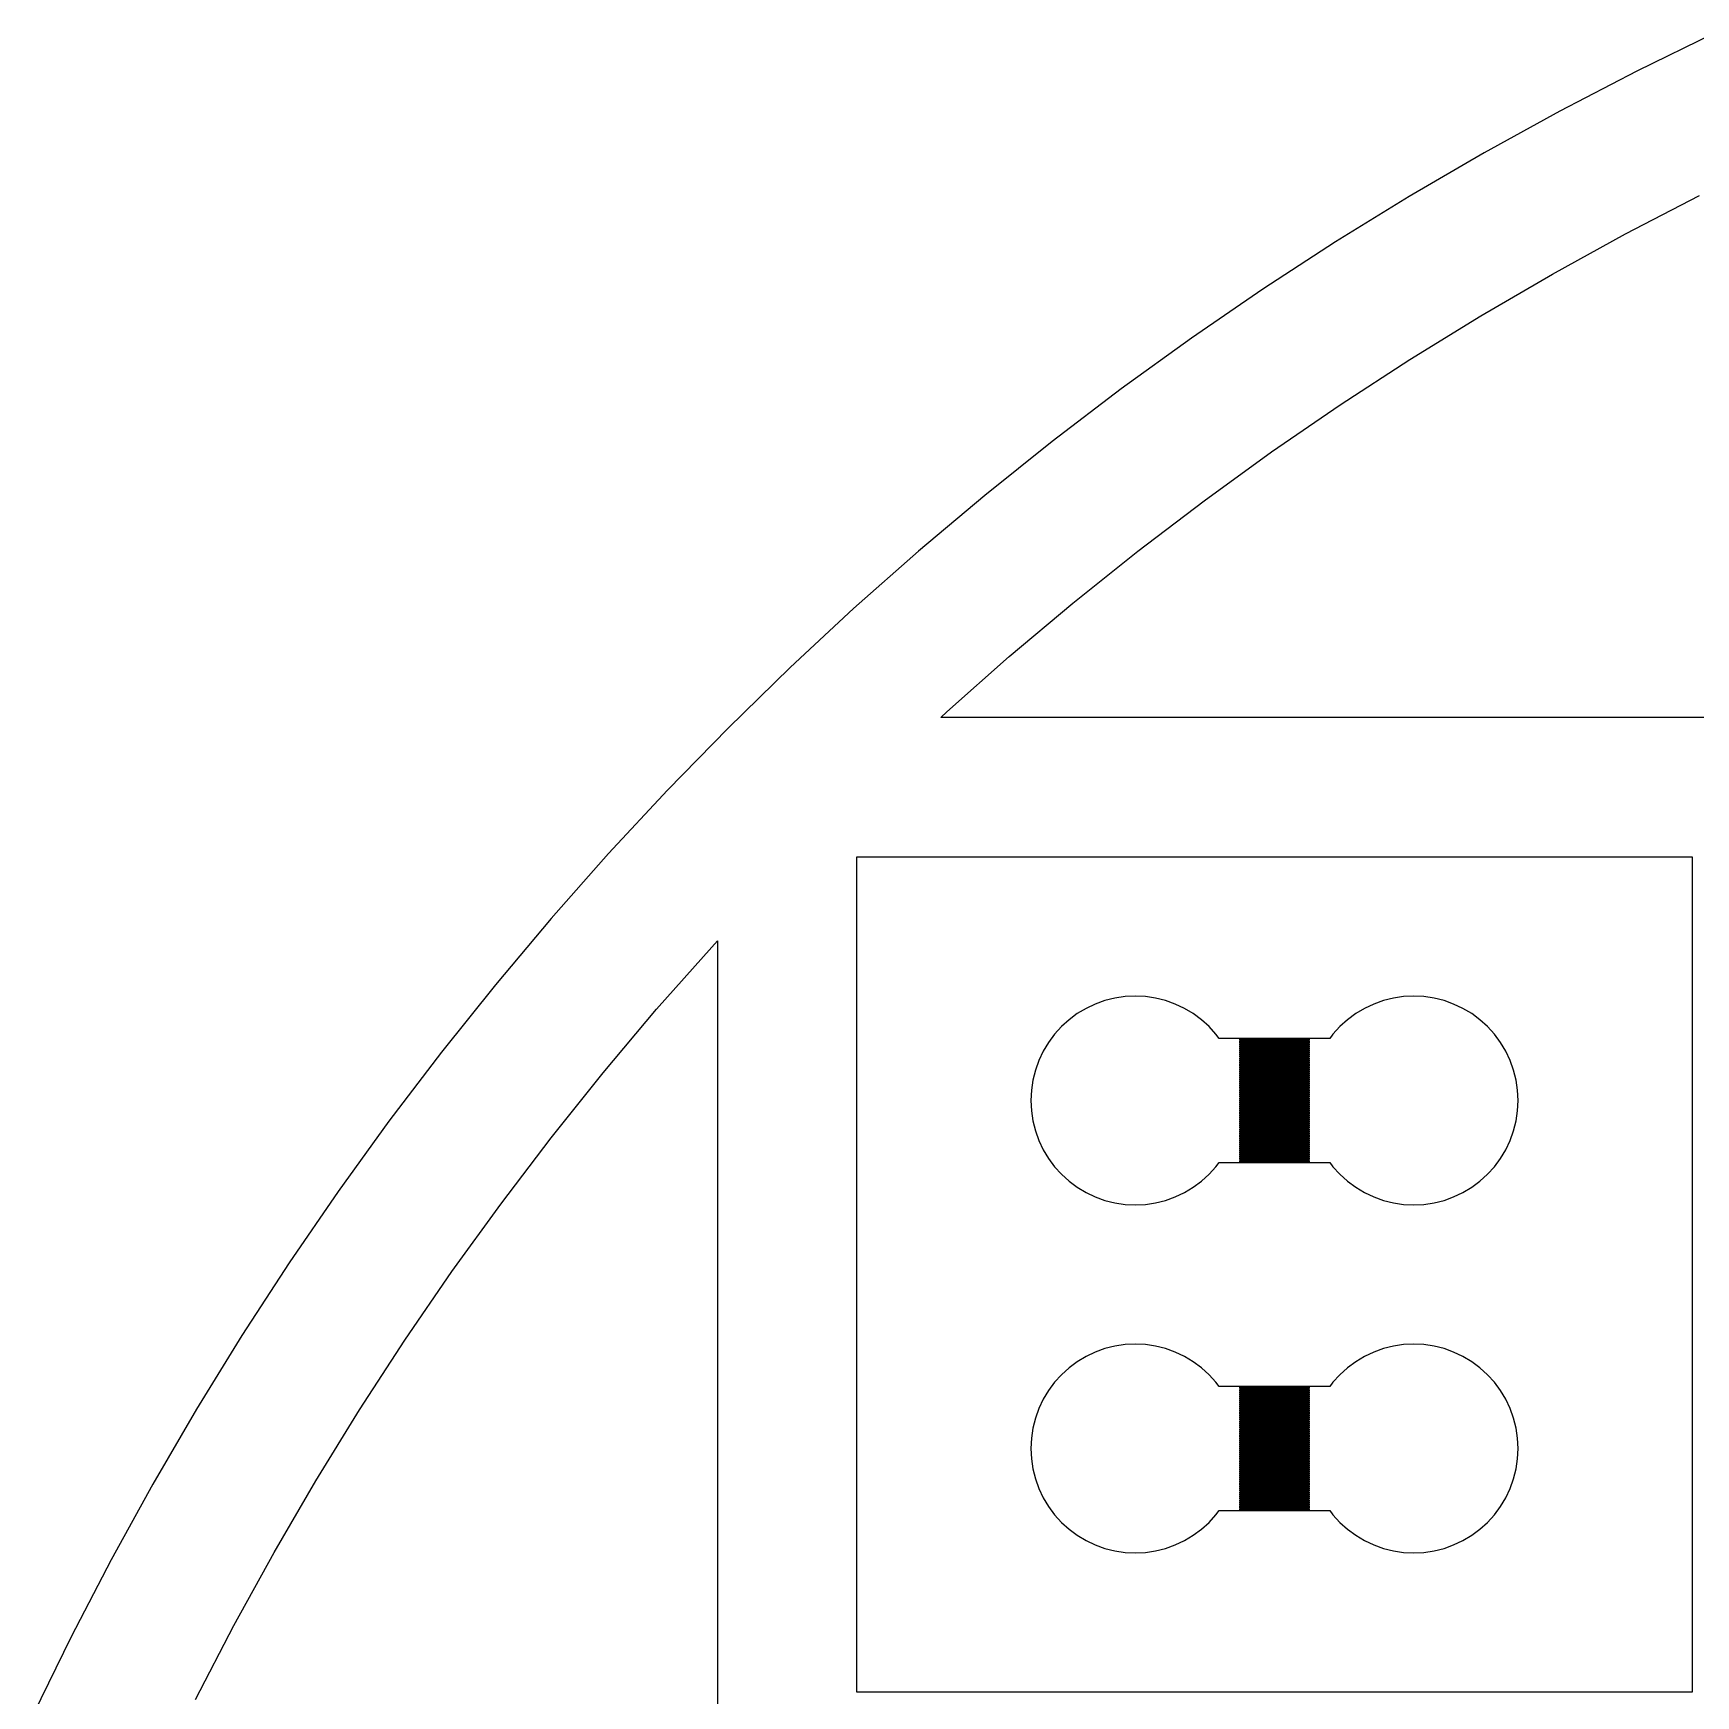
# Model space of a CAD drawing. Extents: x -16 to 86, y -16 to 86.
# Drawn here: x -10.83 to 13.05, y 56.95 to 80.83 of the extents above; entities that cross this region are included whole.
import ezdxf

# ---------------------------------------------------------------- set-up
doc = ezdxf.new("R2010")
doc.units = 0

msp = doc.modelspace()

# ---------------------------------------------------------------- linework, layer by layer
for p, q in [((13.323, 80.8323), (12.2047, 80.2865)), ((12.2047, 80.2865), (11.1002, 79.7134)), ((11.1002, 79.7134), (10.0101, 79.1134)), ((10.0101, 79.1134), (8.93498, 78.4868)), ((8.93498, 78.4868), (7.87561, 77.8341)), ((12.043, 77.9496), (13.1039, 78.5)), ((10.9958, 77.3732), (12.043, 77.9496)), ((7.87561, 77.8341), (6.83258, 77.1555)), ((6.83258, 77.1555), (5.80652, 76.4516)), ((9.9632, 76.7714), (10.9958, 77.3732)), ((8.9456, 76.1444), (9.9632, 76.7714)), ((5.80652, 76.4516), (4.79803, 75.7226)), ((7.94373, 75.4926), (8.9456, 76.1444)), ((4.79803, 75.7226), (3.80775, 74.9692)), ((6.95813, 74.8164), (7.94373, 75.4926)), ((3.80775, 74.9692), (2.83626, 74.1916)), ((5.98944, 74.1162), (6.95813, 74.8164)), ((2.83626, 74.1916), (1.88412, 73.3905)), ((5.03821, 73.3925), (5.98944, 74.1162)), ((1.88412, 73.3905), (0.95195, 72.5662)), ((4.10504, 72.6456), (5.03821, 73.3925)), ((3.19048, 71.8761), (4.10504, 72.6456)), ((0.95195, 72.5662), (0.04028, 71.7193)), ((0.04028, 71.7193), (-0.85031, 70.8503)), ((2.29507, 71.0843), (3.19048, 71.8761)), ((2.2043, 71), (2.29507, 71.0843)), ((67.7957, 71), (2.2043, 71)), ((-0.85031, 70.8503), (-1.71931, 69.9597)), ((-1.71931, 69.9597), (-2.56621, 69.048)), ((-2.56621, 69.048), (-3.39049, 68.1159)), ((1, 57), (1, 69)), ((1, 69), (13, 69)), ((13, 69), (13, 57)), ((-3.39049, 68.1159), (-4.19162, 67.1637)), ((-1.87607, 66.8095), (-1.0843, 67.7049)), ((-1.0843, 67.7049), (-1, 67.7957)), ((-1, 67.7957), (-1, 2.2043)), ((-4.19162, 67.1637), (-4.96916, 66.1922)), ((4.42598, 66.8858), (4.29291, 66.8229)), ((4.56458, 66.9354), (4.42598, 66.8858)), ((4.70737, 66.9712), (4.56458, 66.9354)), ((4.85298, 66.9928), (4.70737, 66.9712)), ((5, 67), (4.85298, 66.9928)), ((5.14703, 66.9928), (5, 67)), ((5.29265, 66.9712), (5.14703, 66.9928)), ((5.43544, 66.9354), (5.29265, 66.9712)), ((5.57404, 66.8858), (5.43544, 66.9354)), ((5.70711, 66.8229), (5.57404, 66.8858)), ((8.42596, 66.8858), (8.29289, 66.8229)), ((8.56456, 66.9354), (8.42596, 66.8858)), ((8.70735, 66.9712), (8.56456, 66.9354)), ((8.85297, 66.9928), (8.70735, 66.9712)), ((9, 67), (8.85297, 66.9928)), ((9.14702, 66.9928), (9, 67)), ((9.29263, 66.9712), (9.14702, 66.9928)), ((9.43542, 66.9354), (9.29263, 66.9712)), ((9.57402, 66.8858), (9.43542, 66.9354)), ((9.70709, 66.8229), (9.57402, 66.8858)), ((-2.6456, 65.8949), (-1.87607, 66.8095)), ((4.04842, 66.6595), (3.93935, 66.5607)), ((4.16666, 66.7472), (4.04842, 66.6595)), ((4.29291, 66.8229), (4.16666, 66.7472)), ((5.83336, 66.7472), (5.70711, 66.8229)), ((5.9516, 66.6595), (5.83336, 66.7472)), ((6.06067, 66.5607), (5.9516, 66.6595)), ((8.0484, 66.6595), (7.93933, 66.5607)), ((8.16664, 66.7472), (8.0484, 66.6595)), ((8.29289, 66.8229), (8.16664, 66.7472)), ((9.83334, 66.7472), (9.70709, 66.8229)), ((9.95158, 66.6595), (9.83334, 66.7472)), ((10.0607, 66.5607), (9.95158, 66.6595)), ((3.84048, 66.4516), (3.75281, 66.3333)), ((3.93935, 66.5607), (3.84048, 66.4516)), ((6.15953, 66.4516), (6.06067, 66.5607)), ((6.2052, 66.39), (6.15953, 66.4516)), ((7.84047, 66.4516), (7.7948, 66.39)), ((7.93933, 66.5607), (7.84047, 66.4516)), ((10.1595, 66.4516), (10.0607, 66.5607)), ((10.2472, 66.3333), (10.1595, 66.4516)), ((-4.96916, 66.1922), (-5.72261, 65.202)), ((3.67712, 66.2071), (3.61418, 66.074)), ((3.75281, 66.3333), (3.67712, 66.2071)), ((7.7948, 66.39), (6.2052, 66.39)), ((6.5, 66.36), (6.5, 66.38)), ((6.5, 66.38), (7.5, 66.38)), ((7.5, 66.36), (6.5, 66.36)), ((6.5, 66.33), (6.5, 66.35)), ((6.5, 66.35), (7.5, 66.35)), ((7.5, 66.33), (6.5, 66.33)), ((6.5, 66.3), (6.5, 66.32)), ((6.5, 66.32), (7.5, 66.32)), ((7.5, 66.3), (6.5, 66.3)), ((6.5, 66.27), (6.5, 66.29)), ((6.5, 66.29), (7.5, 66.29)), ((7.5, 66.27), (6.5, 66.27)), ((6.5, 66.24), (6.5, 66.26)), ((6.5, 66.26), (7.5, 66.26)), ((7.5, 66.24), (6.5, 66.24)), ((6.5, 66.21), (6.5, 66.23)), ((6.5, 66.23), (7.5, 66.23)), ((7.5, 66.21), (6.5, 66.21)), ((6.5, 66.18), (6.5, 66.2)), ((6.5, 66.2), (7.5, 66.2)), ((7.5, 66.18), (6.5, 66.18)), ((6.5, 66.15), (6.5, 66.17)), ((6.5, 66.17), (7.5, 66.17)), ((7.5, 66.38), (7.5, 66.36)), ((7.5, 66.35), (7.5, 66.33)), ((7.5, 66.32), (7.5, 66.3)), ((7.5, 66.29), (7.5, 66.27)), ((7.5, 66.26), (7.5, 66.24)), ((7.5, 66.23), (7.5, 66.21)), ((7.5, 66.2), (7.5, 66.18)), ((7.5, 66.17), (7.5, 66.15)), ((10.3229, 66.2071), (10.2472, 66.3333)), ((10.3858, 66.074), (10.3229, 66.2071)), ((3.56459, 65.9354), (3.52882, 65.7926)), ((3.61418, 66.074), (3.56459, 65.9354)), ((7.5, 66.15), (6.5, 66.15)), ((6.5, 66.12), (6.5, 66.14)), ((6.5, 66.14), (7.5, 66.14)), ((7.5, 66.12), (6.5, 66.12)), ((6.5, 66.09), (6.5, 66.11)), ((6.5, 66.11), (7.5, 66.11)), ((7.5, 66.09), (6.5, 66.09)), ((6.5, 66.06), (6.5, 66.08)), ((6.5, 66.08), (7.5, 66.08)), ((7.5, 66.06), (6.5, 66.06)), ((6.5, 66.03), (6.5, 66.05)), ((6.5, 66.05), (7.5, 66.05)), ((7.5, 66.03), (6.5, 66.03)), ((6.5, 66), (6.5, 66.02)), ((6.5, 66.02), (7.5, 66.02)), ((7.5, 66), (6.5, 66)), ((6.5, 65.97), (6.5, 65.99)), ((6.5, 65.99), (7.5, 65.99)), ((7.5, 65.97), (6.5, 65.97)), ((6.5, 65.94), (6.5, 65.96)), ((6.5, 65.96), (7.5, 65.96)), ((7.5, 65.94), (6.5, 65.94)), ((6.5, 65.91), (6.5, 65.93)), ((6.5, 65.93), (7.5, 65.93)), ((7.5, 66.14), (7.5, 66.12)), ((7.5, 66.11), (7.5, 66.09)), ((7.5, 66.08), (7.5, 66.06)), ((7.5, 66.05), (7.5, 66.03)), ((7.5, 66.02), (7.5, 66)), ((7.5, 65.99), (7.5, 65.97)), ((7.5, 65.96), (7.5, 65.94)), ((7.5, 65.93), (7.5, 65.91)), ((10.4354, 65.9354), (10.3858, 66.074)), ((10.4712, 65.7926), (10.4354, 65.9354)), ((-3.39246, 64.9618), (-2.6456, 65.8949)), ((3.52882, 65.7926), (3.50723, 65.647)), ((7.5, 65.91), (6.5, 65.91)), ((6.5, 65.88), (6.5, 65.9)), ((6.5, 65.9), (7.5, 65.9)), ((7.5, 65.88), (6.5, 65.88)), ((6.5, 65.85), (6.5, 65.87)), ((6.5, 65.87), (7.5, 65.87)), ((7.5, 65.85), (6.5, 65.85)), ((6.5, 65.82), (6.5, 65.84)), ((6.5, 65.84), (7.5, 65.84)), ((7.5, 65.82), (6.5, 65.82)), ((6.5, 65.79), (6.5, 65.81)), ((6.5, 65.81), (7.5, 65.81)), ((7.5, 65.79), (6.5, 65.79)), ((6.5, 65.76), (6.5, 65.78)), ((6.5, 65.78), (7.5, 65.78)), ((7.5, 65.76), (6.5, 65.76)), ((6.5, 65.73), (6.5, 65.75)), ((6.5, 65.75), (7.5, 65.75)), ((7.5, 65.73), (6.5, 65.73)), ((6.5, 65.7), (6.5, 65.72)), ((6.5, 65.72), (7.5, 65.72)), ((7.5, 65.7), (6.5, 65.7)), ((6.5, 65.67), (6.5, 65.69)), ((6.5, 65.69), (7.5, 65.69)), ((7.5, 65.9), (7.5, 65.88)), ((7.5, 65.87), (7.5, 65.85)), ((7.5, 65.84), (7.5, 65.82)), ((7.5, 65.81), (7.5, 65.79)), ((7.5, 65.78), (7.5, 65.76)), ((7.5, 65.75), (7.5, 65.73)), ((7.5, 65.72), (7.5, 65.7)), ((7.5, 65.69), (7.5, 65.67)), ((10.4928, 65.647), (10.4712, 65.7926)), ((3.50723, 65.647), (3.5, 65.5)), ((3.5, 65.5), (3.50723, 65.353)), ((7.5, 65.67), (6.5, 65.67)), ((6.5, 65.64), (6.5, 65.66)), ((6.5, 65.66), (7.5, 65.66)), ((7.5, 65.64), (6.5, 65.64)), ((6.5, 65.61), (6.5, 65.63)), ((6.5, 65.63), (7.5, 65.63)), ((7.5, 65.61), (6.5, 65.61)), ((6.5, 65.58), (6.5, 65.6)), ((6.5, 65.6), (7.5, 65.6)), ((7.5, 65.58), (6.5, 65.58)), ((6.5, 65.55), (6.5, 65.57)), ((6.5, 65.57), (7.5, 65.57)), ((7.5, 65.55), (6.5, 65.55)), ((6.5, 65.52), (6.5, 65.54)), ((6.5, 65.54), (7.5, 65.54)), ((7.5, 65.52), (6.5, 65.52)), ((6.5, 65.49), (6.5, 65.51)), ((6.5, 65.51), (7.5, 65.51)), ((7.5, 65.49), (6.5, 65.49)), ((6.5, 65.46), (6.5, 65.48)), ((6.5, 65.48), (7.5, 65.48)), ((7.5, 65.46), (6.5, 65.46)), ((6.5, 65.43), (6.5, 65.45)), ((6.5, 65.45), (7.5, 65.45)), ((7.5, 65.66), (7.5, 65.64)), ((7.5, 65.63), (7.5, 65.61)), ((7.5, 65.6), (7.5, 65.58)), ((7.5, 65.57), (7.5, 65.55)), ((7.5, 65.54), (7.5, 65.52)), ((7.5, 65.51), (7.5, 65.49)), ((7.5, 65.48), (7.5, 65.46)), ((7.5, 65.45), (7.5, 65.43)), ((10.5, 65.5), (10.4928, 65.647)), ((10.4928, 65.353), (10.5, 65.5)), ((3.50723, 65.353), (3.52882, 65.2074)), ((3.52882, 65.2074), (3.56459, 65.0646)), ((7.5, 65.43), (6.5, 65.43)), ((6.5, 65.4), (6.5, 65.42)), ((6.5, 65.42), (7.5, 65.42)), ((7.5, 65.4), (6.5, 65.4)), ((6.5, 65.37), (6.5, 65.39)), ((6.5, 65.39), (7.5, 65.39)), ((7.5, 65.37), (6.5, 65.37)), ((6.5, 65.34), (6.5, 65.36)), ((6.5, 65.36), (7.5, 65.36)), ((7.5, 65.34), (6.5, 65.34)), ((6.5, 65.31), (6.5, 65.33)), ((6.5, 65.33), (7.5, 65.33)), ((7.5, 65.31), (6.5, 65.31)), ((6.5, 65.28), (6.5, 65.3)), ((6.5, 65.3), (7.5, 65.3)), ((7.5, 65.28), (6.5, 65.28)), ((6.5, 65.25), (6.5, 65.27)), ((6.5, 65.27), (7.5, 65.27)), ((7.5, 65.25), (6.5, 65.25)), ((6.5, 65.22), (6.5, 65.24)), ((6.5, 65.24), (7.5, 65.24)), ((7.5, 65.22), (6.5, 65.22)), ((6.5, 65.19), (6.5, 65.21)), ((6.5, 65.21), (7.5, 65.21)), ((7.5, 65.42), (7.5, 65.4)), ((7.5, 65.39), (7.5, 65.37)), ((7.5, 65.36), (7.5, 65.34)), ((7.5, 65.33), (7.5, 65.31)), ((7.5, 65.3), (7.5, 65.28)), ((7.5, 65.27), (7.5, 65.25)), ((7.5, 65.24), (7.5, 65.22)), ((7.5, 65.21), (7.5, 65.19)), ((10.4354, 65.0646), (10.4712, 65.2074)), ((10.4712, 65.2074), (10.4928, 65.353)), ((-5.72261, 65.202), (-6.45154, 64.1935)), ((3.56459, 65.0646), (3.61418, 64.926)), ((7.5, 65.19), (6.5, 65.19)), ((6.5, 65.16), (6.5, 65.18)), ((6.5, 65.18), (7.5, 65.18)), ((7.5, 65.16), (6.5, 65.16)), ((6.5, 65.13), (6.5, 65.15)), ((6.5, 65.15), (7.5, 65.15)), ((7.5, 65.13), (6.5, 65.13)), ((6.5, 65.1), (6.5, 65.12)), ((6.5, 65.12), (7.5, 65.12)), ((7.5, 65.1), (6.5, 65.1)), ((6.5, 65.07), (6.5, 65.09)), ((6.5, 65.09), (7.5, 65.09)), ((7.5, 65.07), (6.5, 65.07)), ((6.5, 65.04), (6.5, 65.06)), ((6.5, 65.06), (7.5, 65.06)), ((7.5, 65.04), (6.5, 65.04)), ((6.5, 65.01), (6.5, 65.03)), ((6.5, 65.03), (7.5, 65.03)), ((7.5, 65.01), (6.5, 65.01)), ((6.5, 64.98), (6.5, 65)), ((6.5, 65), (7.5, 65)), ((7.5, 64.98), (6.5, 64.98)), ((6.5, 64.95), (6.5, 64.97)), ((6.5, 64.97), (7.5, 64.97)), ((7.5, 65.18), (7.5, 65.16)), ((7.5, 65.15), (7.5, 65.13)), ((7.5, 65.12), (7.5, 65.1)), ((7.5, 65.09), (7.5, 65.07)), ((7.5, 65.06), (7.5, 65.04)), ((7.5, 65.03), (7.5, 65.01)), ((7.5, 65), (7.5, 64.98)), ((7.5, 64.97), (7.5, 64.95)), ((10.3858, 64.926), (10.4354, 65.0646)), ((-4.1162, 64.0106), (-3.39246, 64.9618)), ((3.61418, 64.926), (3.67712, 64.7929)), ((3.67712, 64.7929), (3.75281, 64.6667)), ((7.5, 64.95), (6.5, 64.95)), ((6.5, 64.92), (6.5, 64.94)), ((6.5, 64.94), (7.5, 64.94)), ((7.5, 64.92), (6.5, 64.92)), ((6.5, 64.89), (6.5, 64.91)), ((6.5, 64.91), (7.5, 64.91)), ((7.5, 64.89), (6.5, 64.89)), ((6.5, 64.86), (6.5, 64.88)), ((6.5, 64.88), (7.5, 64.88)), ((7.5, 64.86), (6.5, 64.86)), ((6.5, 64.83), (6.5, 64.85)), ((6.5, 64.85), (7.5, 64.85)), ((7.5, 64.83), (6.5, 64.83)), ((6.5, 64.8), (6.5, 64.82)), ((6.5, 64.82), (7.5, 64.82)), ((7.5, 64.8), (6.5, 64.8)), ((6.5, 64.77), (6.5, 64.79)), ((6.5, 64.79), (7.5, 64.79)), ((7.5, 64.77), (6.5, 64.77)), ((6.5, 64.74), (6.5, 64.76)), ((6.5, 64.76), (7.5, 64.76)), ((7.5, 64.74), (6.5, 64.74)), ((6.5, 64.71), (6.5, 64.73)), ((6.5, 64.73), (7.5, 64.73)), ((7.5, 64.94), (7.5, 64.92)), ((7.5, 64.91), (7.5, 64.89)), ((7.5, 64.88), (7.5, 64.86)), ((7.5, 64.85), (7.5, 64.83)), ((7.5, 64.82), (7.5, 64.8)), ((7.5, 64.79), (7.5, 64.77)), ((7.5, 64.76), (7.5, 64.74)), ((7.5, 64.73), (7.5, 64.71)), ((10.2472, 64.6667), (10.3229, 64.7929)), ((10.3229, 64.7929), (10.3858, 64.926)), ((3.75281, 64.6667), (3.84048, 64.5484)), ((3.84048, 64.5484), (3.93935, 64.4393)), ((6.06067, 64.4393), (6.15953, 64.5484)), ((6.15953, 64.5484), (6.2052, 64.61)), ((6.2052, 64.61), (7.7948, 64.61)), ((7.5, 64.71), (6.5, 64.71)), ((6.5, 64.68), (6.5, 64.7)), ((6.5, 64.7), (7.5, 64.7)), ((7.5, 64.68), (6.5, 64.68)), ((6.5, 64.65), (6.5, 64.67)), ((6.5, 64.67), (7.5, 64.67)), ((7.5, 64.65), (6.5, 64.65)), ((6.5, 64.62), (6.5, 64.64)), ((6.5, 64.64), (7.5, 64.64)), ((7.5, 64.62), (6.5, 64.62)), ((7.5, 64.7), (7.5, 64.68)), ((7.5, 64.67), (7.5, 64.65)), ((7.5, 64.64), (7.5, 64.62)), ((7.7948, 64.61), (7.84047, 64.5484)), ((7.84047, 64.5484), (7.93933, 64.4393)), ((10.0607, 64.4393), (10.1595, 64.5484)), ((10.1595, 64.5484), (10.2472, 64.6667)), ((3.93935, 64.4393), (4.04842, 64.3405)), ((4.04842, 64.3405), (4.16666, 64.2528)), ((4.16666, 64.2528), (4.29291, 64.1771)), ((5.70711, 64.1771), (5.83336, 64.2528)), ((5.83336, 64.2528), (5.9516, 64.3405)), ((5.9516, 64.3405), (6.06067, 64.4393)), ((7.93933, 64.4393), (8.0484, 64.3405)), ((8.0484, 64.3405), (8.16664, 64.2528)), ((8.16664, 64.2528), (8.29289, 64.1771)), ((9.70709, 64.1771), (9.83334, 64.2528)), ((9.83334, 64.2528), (9.95158, 64.3405)), ((9.95158, 64.3405), (10.0607, 64.4393)), ((-6.45154, 64.1935), (-7.1555, 63.1674)), ((-4.81638, 63.0419), (-4.1162, 64.0106)), ((4.29291, 64.1771), (4.42598, 64.1142)), ((4.42598, 64.1142), (4.56458, 64.0646)), ((4.56458, 64.0646), (4.70737, 64.0288)), ((4.70737, 64.0288), (4.85298, 64.0072)), ((5.14703, 64.0072), (5.29265, 64.0288)), ((5.29265, 64.0288), (5.43544, 64.0646)), ((5.43544, 64.0646), (5.57404, 64.1142)), ((5.57404, 64.1142), (5.70711, 64.1771)), ((8.29289, 64.1771), (8.42596, 64.1142)), ((8.42596, 64.1142), (8.56456, 64.0646)), ((8.56456, 64.0646), (8.70735, 64.0288)), ((8.70735, 64.0288), (8.85297, 64.0072)), ((9.14702, 64.0072), (9.29263, 64.0288)), ((9.29263, 64.0288), (9.43542, 64.0646)), ((9.43542, 64.0646), (9.57402, 64.1142)), ((9.57402, 64.1142), (9.70709, 64.1771)), ((4.85298, 64.0072), (5, 64)), ((5, 64), (5.14703, 64.0072)), ((8.85297, 64.0072), (9, 64)), ((9, 64), (9.14702, 64.0072)), ((-7.1555, 63.1674), (-7.83406, 62.1244)), ((-5.49257, 62.0563), (-4.81638, 63.0419)), ((-7.83406, 62.1244), (-8.48683, 61.065)), ((-6.14436, 61.0544), (-5.49257, 62.0563)), ((4.42598, 61.8858), (4.29291, 61.8229)), ((4.56458, 61.9354), (4.42598, 61.8858)), ((4.70737, 61.9712), (4.56458, 61.9354)), ((4.85298, 61.9928), (4.70737, 61.9712)), ((5, 62), (4.85298, 61.9928)), ((5.14703, 61.9928), (5, 62)), ((5.29265, 61.9712), (5.14703, 61.9928)), ((5.43544, 61.9354), (5.29265, 61.9712)), ((5.57404, 61.8858), (5.43544, 61.9354)), ((5.70711, 61.8229), (5.57404, 61.8858)), ((8.42596, 61.8858), (8.29289, 61.8229)), ((8.56456, 61.9354), (8.42596, 61.8858)), ((8.70735, 61.9712), (8.56456, 61.9354)), ((8.85297, 61.9928), (8.70735, 61.9712)), ((9, 62), (8.85297, 61.9928)), ((9.14702, 61.9928), (9, 62)), ((9.29263, 61.9712), (9.14702, 61.9928)), ((9.43542, 61.9354), (9.29263, 61.9712)), ((9.57402, 61.8858), (9.43542, 61.9354)), ((9.70709, 61.8229), (9.57402, 61.8858)), ((4.04842, 61.6595), (3.93935, 61.5607)), ((4.16666, 61.7472), (4.04842, 61.6595)), ((4.29291, 61.8229), (4.16666, 61.7472)), ((5.83336, 61.7472), (5.70711, 61.8229)), ((5.9516, 61.6595), (5.83336, 61.7472)), ((6.06067, 61.5607), (5.9516, 61.6595)), ((8.0484, 61.6595), (7.93933, 61.5607)), ((8.16664, 61.7472), (8.0484, 61.6595)), ((8.29289, 61.8229), (8.16664, 61.7472)), ((9.83334, 61.7472), (9.70709, 61.8229)), ((9.95158, 61.6595), (9.83334, 61.7472)), ((10.0607, 61.5607), (9.95158, 61.6595)), ((3.84048, 61.4516), (3.75281, 61.3333)), ((3.93935, 61.5607), (3.84048, 61.4516)), ((6.15953, 61.4516), (6.06067, 61.5607)), ((6.2052, 61.39), (6.15953, 61.4516)), ((7.7948, 61.39), (6.2052, 61.39)), ((7.84047, 61.4516), (7.7948, 61.39)), ((7.93933, 61.5607), (7.84047, 61.4516)), ((10.1595, 61.4516), (10.0607, 61.5607)), ((10.2472, 61.3333), (10.1595, 61.4516)), ((3.67712, 61.2071), (3.61418, 61.074)), ((3.75281, 61.3333), (3.67712, 61.2071)), ((6.5, 61.36), (6.5, 61.38)), ((6.5, 61.38), (7.5, 61.38)), ((7.5, 61.36), (6.5, 61.36)), ((6.5, 61.33), (6.5, 61.35)), ((6.5, 61.35), (7.5, 61.35)), ((7.5, 61.33), (6.5, 61.33)), ((6.5, 61.3), (6.5, 61.32)), ((6.5, 61.32), (7.5, 61.32)), ((7.5, 61.3), (6.5, 61.3)), ((6.5, 61.27), (6.5, 61.29)), ((6.5, 61.29), (7.5, 61.29)), ((7.5, 61.27), (6.5, 61.27)), ((6.5, 61.24), (6.5, 61.26)), ((6.5, 61.26), (7.5, 61.26)), ((7.5, 61.24), (6.5, 61.24)), ((6.5, 61.21), (6.5, 61.23)), ((6.5, 61.23), (7.5, 61.23)), ((7.5, 61.21), (6.5, 61.21)), ((6.5, 61.18), (6.5, 61.2)), ((6.5, 61.2), (7.5, 61.2)), ((7.5, 61.18), (6.5, 61.18)), ((6.5, 61.15), (6.5, 61.17)), ((6.5, 61.17), (7.5, 61.17)), ((7.5, 61.15), (6.5, 61.15)), ((7.5, 61.38), (7.5, 61.36)), ((7.5, 61.35), (7.5, 61.33)), ((7.5, 61.32), (7.5, 61.3)), ((7.5, 61.29), (7.5, 61.27)), ((7.5, 61.26), (7.5, 61.24)), ((7.5, 61.23), (7.5, 61.21)), ((7.5, 61.2), (7.5, 61.18)), ((7.5, 61.17), (7.5, 61.15)), ((10.3229, 61.2071), (10.2472, 61.3333)), ((10.3858, 61.074), (10.3229, 61.2071)), ((-8.48683, 61.065), (-9.1134, 59.9899)), ((-6.77138, 60.0368), (-6.14436, 61.0544)), ((3.56459, 60.9354), (3.52882, 60.7926)), ((3.61418, 61.074), (3.56459, 60.9354)), ((6.5, 61.12), (6.5, 61.14)), ((6.5, 61.14), (7.5, 61.14)), ((7.5, 61.12), (6.5, 61.12)), ((6.5, 61.09), (6.5, 61.11)), ((6.5, 61.11), (7.5, 61.11)), ((7.5, 61.09), (6.5, 61.09)), ((6.5, 61.06), (6.5, 61.08)), ((6.5, 61.08), (7.5, 61.08)), ((7.5, 61.06), (6.5, 61.06)), ((6.5, 61.03), (6.5, 61.05)), ((6.5, 61.05), (7.5, 61.05)), ((7.5, 61.03), (6.5, 61.03)), ((6.5, 61), (6.5, 61.02)), ((6.5, 61.02), (7.5, 61.02)), ((7.5, 61), (6.5, 61)), ((6.5, 60.97), (6.5, 60.99)), ((6.5, 60.99), (7.5, 60.99)), ((7.5, 60.97), (6.5, 60.97)), ((6.5, 60.94), (6.5, 60.96)), ((6.5, 60.96), (7.5, 60.96)), ((7.5, 60.94), (6.5, 60.94)), ((6.5, 60.91), (6.5, 60.93)), ((6.5, 60.93), (7.5, 60.93)), ((7.5, 60.91), (6.5, 60.91)), ((7.5, 61.14), (7.5, 61.12)), ((7.5, 61.11), (7.5, 61.09)), ((7.5, 61.08), (7.5, 61.06)), ((7.5, 61.05), (7.5, 61.03)), ((7.5, 61.02), (7.5, 61)), ((7.5, 60.99), (7.5, 60.97)), ((7.5, 60.96), (7.5, 60.94)), ((7.5, 60.93), (7.5, 60.91)), ((10.4354, 60.9354), (10.3858, 61.074)), ((10.4712, 60.7926), (10.4354, 60.9354)), ((3.52882, 60.7926), (3.50723, 60.647)), ((6.5, 60.88), (6.5, 60.9)), ((6.5, 60.9), (7.5, 60.9)), ((7.5, 60.88), (6.5, 60.88)), ((6.5, 60.85), (6.5, 60.87)), ((6.5, 60.87), (7.5, 60.87)), ((7.5, 60.85), (6.5, 60.85)), ((6.5, 60.82), (6.5, 60.84)), ((6.5, 60.84), (7.5, 60.84)), ((7.5, 60.82), (6.5, 60.82)), ((6.5, 60.79), (6.5, 60.81)), ((6.5, 60.81), (7.5, 60.81)), ((7.5, 60.79), (6.5, 60.79)), ((6.5, 60.76), (6.5, 60.78)), ((6.5, 60.78), (7.5, 60.78)), ((7.5, 60.76), (6.5, 60.76)), ((6.5, 60.73), (6.5, 60.75)), ((6.5, 60.75), (7.5, 60.75)), ((7.5, 60.73), (6.5, 60.73)), ((6.5, 60.7), (6.5, 60.72)), ((6.5, 60.72), (7.5, 60.72)), ((7.5, 60.7), (6.5, 60.7)), ((6.5, 60.67), (6.5, 60.69)), ((6.5, 60.69), (7.5, 60.69)), ((7.5, 60.67), (6.5, 60.67)), ((7.5, 60.9), (7.5, 60.88)), ((7.5, 60.87), (7.5, 60.85)), ((7.5, 60.84), (7.5, 60.82)), ((7.5, 60.81), (7.5, 60.79)), ((7.5, 60.78), (7.5, 60.76)), ((7.5, 60.75), (7.5, 60.73)), ((7.5, 60.72), (7.5, 60.7)), ((7.5, 60.69), (7.5, 60.67)), ((10.4928, 60.647), (10.4712, 60.7926)), ((3.50723, 60.647), (3.5, 60.5)), ((3.5, 60.5), (3.50723, 60.353)), ((6.5, 60.64), (6.5, 60.66)), ((6.5, 60.66), (7.5, 60.66)), ((7.5, 60.64), (6.5, 60.64)), ((6.5, 60.61), (6.5, 60.63)), ((6.5, 60.63), (7.5, 60.63)), ((7.5, 60.61), (6.5, 60.61)), ((6.5, 60.58), (6.5, 60.6)), ((6.5, 60.6), (7.5, 60.6)), ((7.5, 60.58), (6.5, 60.58)), ((6.5, 60.55), (6.5, 60.57)), ((6.5, 60.57), (7.5, 60.57)), ((7.5, 60.55), (6.5, 60.55)), ((6.5, 60.52), (6.5, 60.54)), ((6.5, 60.54), (7.5, 60.54)), ((7.5, 60.52), (6.5, 60.52)), ((6.5, 60.49), (6.5, 60.51)), ((6.5, 60.51), (7.5, 60.51)), ((7.5, 60.49), (6.5, 60.49)), ((6.5, 60.46), (6.5, 60.48)), ((6.5, 60.48), (7.5, 60.48)), ((7.5, 60.46), (6.5, 60.46)), ((6.5, 60.43), (6.5, 60.45)), ((6.5, 60.45), (7.5, 60.45)), ((7.5, 60.43), (6.5, 60.43)), ((7.5, 60.66), (7.5, 60.64)), ((7.5, 60.63), (7.5, 60.61)), ((7.5, 60.6), (7.5, 60.58)), ((7.5, 60.57), (7.5, 60.55)), ((7.5, 60.54), (7.5, 60.52)), ((7.5, 60.51), (7.5, 60.49)), ((7.5, 60.48), (7.5, 60.46)), ((7.5, 60.45), (7.5, 60.43)), ((10.5, 60.5), (10.4928, 60.647)), ((10.4928, 60.353), (10.5, 60.5)), ((3.50723, 60.353), (3.52882, 60.2074)), ((3.52882, 60.2074), (3.56459, 60.0646)), ((6.5, 60.4), (6.5, 60.42)), ((6.5, 60.42), (7.5, 60.42)), ((7.5, 60.4), (6.5, 60.4)), ((6.5, 60.37), (6.5, 60.39)), ((6.5, 60.39), (7.5, 60.39)), ((7.5, 60.37), (6.5, 60.37)), ((6.5, 60.34), (6.5, 60.36)), ((6.5, 60.36), (7.5, 60.36)), ((7.5, 60.34), (6.5, 60.34)), ((6.5, 60.31), (6.5, 60.33)), ((6.5, 60.33), (7.5, 60.33)), ((7.5, 60.31), (6.5, 60.31)), ((6.5, 60.28), (6.5, 60.3)), ((6.5, 60.3), (7.5, 60.3)), ((7.5, 60.28), (6.5, 60.28)), ((6.5, 60.25), (6.5, 60.27)), ((6.5, 60.27), (7.5, 60.27)), ((7.5, 60.25), (6.5, 60.25)), ((6.5, 60.22), (6.5, 60.24)), ((6.5, 60.24), (7.5, 60.24)), ((7.5, 60.22), (6.5, 60.22)), ((6.5, 60.19), (6.5, 60.21)), ((6.5, 60.21), (7.5, 60.21)), ((7.5, 60.19), (6.5, 60.19)), ((7.5, 60.42), (7.5, 60.4)), ((7.5, 60.39), (7.5, 60.37)), ((7.5, 60.36), (7.5, 60.34)), ((7.5, 60.33), (7.5, 60.31)), ((7.5, 60.3), (7.5, 60.28)), ((7.5, 60.27), (7.5, 60.25)), ((7.5, 60.24), (7.5, 60.22)), ((7.5, 60.21), (7.5, 60.19)), ((10.4354, 60.0646), (10.4712, 60.2074)), ((10.4712, 60.2074), (10.4928, 60.353)), ((-9.1134, 59.9899), (-9.71339, 58.8998)), ((-7.37323, 59.0041), (-6.77138, 60.0368)), ((3.56459, 60.0646), (3.61418, 59.926)), ((6.5, 60.16), (6.5, 60.18)), ((6.5, 60.18), (7.5, 60.18)), ((7.5, 60.16), (6.5, 60.16)), ((6.5, 60.13), (6.5, 60.15)), ((6.5, 60.15), (7.5, 60.15)), ((7.5, 60.13), (6.5, 60.13)), ((6.5, 60.1), (6.5, 60.12)), ((6.5, 60.12), (7.5, 60.12)), ((7.5, 60.1), (6.5, 60.1)), ((6.5, 60.07), (6.5, 60.09)), ((6.5, 60.09), (7.5, 60.09)), ((7.5, 60.07), (6.5, 60.07)), ((6.5, 60.04), (6.5, 60.06)), ((6.5, 60.06), (7.5, 60.06)), ((7.5, 60.04), (6.5, 60.04)), ((6.5, 60.01), (6.5, 60.03)), ((6.5, 60.03), (7.5, 60.03)), ((7.5, 60.01), (6.5, 60.01)), ((6.5, 59.98), (6.5, 60)), ((6.5, 60), (7.5, 60)), ((7.5, 59.98), (6.5, 59.98)), ((6.5, 59.95), (6.5, 59.97)), ((6.5, 59.97), (7.5, 59.97)), ((7.5, 59.95), (6.5, 59.95)), ((7.5, 60.18), (7.5, 60.16)), ((7.5, 60.15), (7.5, 60.13)), ((7.5, 60.12), (7.5, 60.1)), ((7.5, 60.09), (7.5, 60.07)), ((7.5, 60.06), (7.5, 60.04)), ((7.5, 60.03), (7.5, 60.01)), ((7.5, 60), (7.5, 59.98)), ((7.5, 59.97), (7.5, 59.95)), ((10.3858, 59.926), (10.4354, 60.0646)), ((3.61418, 59.926), (3.67712, 59.7929)), ((3.67712, 59.7929), (3.75281, 59.6667)), ((6.5, 59.92), (6.5, 59.94)), ((6.5, 59.94), (7.5, 59.94)), ((7.5, 59.92), (6.5, 59.92)), ((6.5, 59.89), (6.5, 59.91)), ((6.5, 59.91), (7.5, 59.91)), ((7.5, 59.89), (6.5, 59.89)), ((6.5, 59.86), (6.5, 59.88)), ((6.5, 59.88), (7.5, 59.88)), ((7.5, 59.86), (6.5, 59.86)), ((6.5, 59.83), (6.5, 59.85)), ((6.5, 59.85), (7.5, 59.85)), ((7.5, 59.83), (6.5, 59.83)), ((6.5, 59.8), (6.5, 59.82)), ((6.5, 59.82), (7.5, 59.82)), ((7.5, 59.8), (6.5, 59.8)), ((6.5, 59.77), (6.5, 59.79)), ((6.5, 59.79), (7.5, 59.79)), ((7.5, 59.77), (6.5, 59.77)), ((6.5, 59.74), (6.5, 59.76)), ((6.5, 59.76), (7.5, 59.76)), ((7.5, 59.74), (6.5, 59.74)), ((6.5, 59.71), (6.5, 59.73)), ((6.5, 59.73), (7.5, 59.73)), ((7.5, 59.94), (7.5, 59.92)), ((7.5, 59.91), (7.5, 59.89)), ((7.5, 59.88), (7.5, 59.86)), ((7.5, 59.85), (7.5, 59.83)), ((7.5, 59.82), (7.5, 59.8)), ((7.5, 59.79), (7.5, 59.77)), ((7.5, 59.76), (7.5, 59.74)), ((7.5, 59.73), (7.5, 59.71)), ((10.2472, 59.6667), (10.3229, 59.7929)), ((10.3229, 59.7929), (10.3858, 59.926)), ((3.75281, 59.6667), (3.84048, 59.5484)), ((3.84048, 59.5484), (3.93935, 59.4393)), ((6.06067, 59.4393), (6.15953, 59.5484)), ((6.15953, 59.5484), (6.2052, 59.61)), ((6.2052, 59.61), (7.7948, 59.61)), ((7.5, 59.71), (6.5, 59.71)), ((6.5, 59.68), (6.5, 59.7)), ((6.5, 59.7), (7.5, 59.7)), ((7.5, 59.68), (6.5, 59.68)), ((6.5, 59.65), (6.5, 59.67)), ((6.5, 59.67), (7.5, 59.67)), ((7.5, 59.65), (6.5, 59.65)), ((6.5, 59.62), (6.5, 59.64)), ((6.5, 59.64), (7.5, 59.64)), ((7.5, 59.62), (6.5, 59.62)), ((7.5, 59.7), (7.5, 59.68)), ((7.5, 59.67), (7.5, 59.65)), ((7.5, 59.64), (7.5, 59.62)), ((7.7948, 59.61), (7.84047, 59.5484)), ((7.84047, 59.5484), (7.93933, 59.4393)), ((10.0607, 59.4393), (10.1595, 59.5484)), ((10.1595, 59.5484), (10.2472, 59.6667)), ((3.93935, 59.4393), (4.04842, 59.3405)), ((4.04842, 59.3405), (4.16666, 59.2528)), ((4.16666, 59.2528), (4.29291, 59.1771)), ((5.70711, 59.1771), (5.83336, 59.2528)), ((5.83336, 59.2528), (5.9516, 59.3405)), ((5.9516, 59.3405), (6.06067, 59.4393)), ((7.93933, 59.4393), (8.0484, 59.3405)), ((8.0484, 59.3405), (8.16664, 59.2528)), ((8.16664, 59.2528), (8.29289, 59.1771)), ((9.70709, 59.1771), (9.83334, 59.2528)), ((9.83334, 59.2528), (9.95158, 59.3405)), ((9.95158, 59.3405), (10.0607, 59.4393)), ((-7.94955, 57.957), (-7.37323, 59.0041)), ((4.29291, 59.1771), (4.42598, 59.1142)), ((4.42598, 59.1142), (4.56458, 59.0646)), ((4.56458, 59.0646), (4.70737, 59.0288)), ((4.70737, 59.0288), (4.85298, 59.0072)), ((4.85298, 59.0072), (5, 59)), ((5, 59), (5.14703, 59.0072)), ((5.14703, 59.0072), (5.29265, 59.0288)), ((5.29265, 59.0288), (5.43544, 59.0646)), ((5.43544, 59.0646), (5.57404, 59.1142)), ((5.57404, 59.1142), (5.70711, 59.1771)), ((8.29289, 59.1771), (8.42596, 59.1142)), ((8.42596, 59.1142), (8.56456, 59.0646)), ((8.56456, 59.0646), (8.70735, 59.0288)), ((8.70735, 59.0288), (8.85297, 59.0072)), ((8.85297, 59.0072), (9, 59)), ((9, 59), (9.14702, 59.0072)), ((9.14702, 59.0072), (9.29263, 59.0288)), ((9.29263, 59.0288), (9.43542, 59.0646)), ((9.43542, 59.0646), (9.57402, 59.1142)), ((9.57402, 59.1142), (9.70709, 59.1771)), ((-9.71339, 58.8998), (-10.2865, 57.7953)), ((-8.50002, 56.8961), (-7.94955, 57.957)), ((-10.2865, 57.7953), (-10.8322, 56.677)), ((13, 57), (1, 57))]:
    msp.add_line(p, q)

doc.saveas('drawing.dxf')
